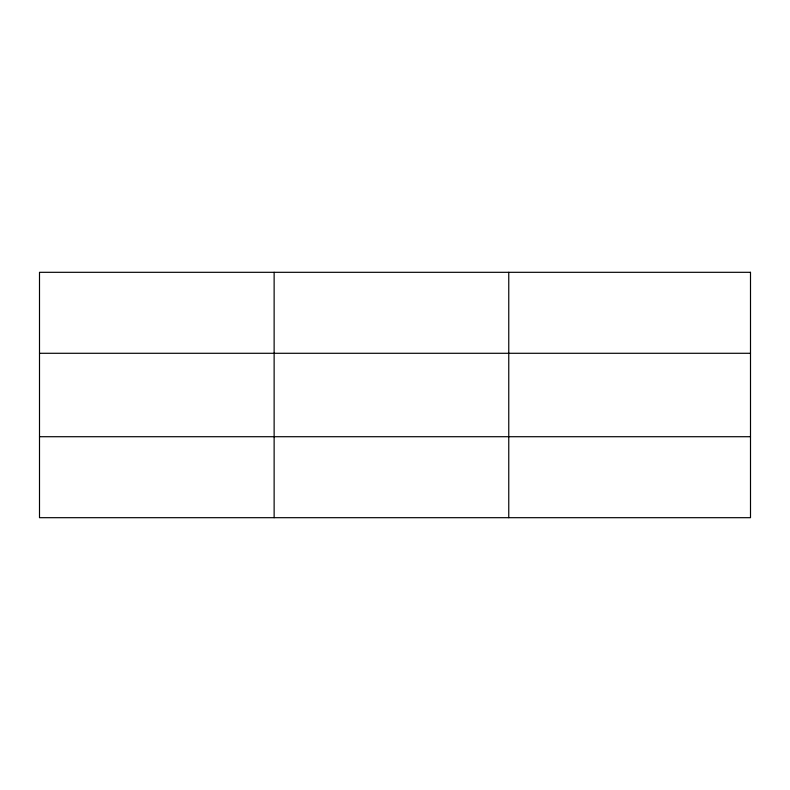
<?xml version="1.0" encoding="UTF-8"?>
<svg xmlns="http://www.w3.org/2000/svg" width="790" height="790" viewBox="0 0 790 790"><rect width="100%" height="100%" fill="white"/><g stroke="black" fill="none" stroke-linecap="round" stroke-linejoin="round"><path stroke-width="1.19" d="M274.13 517.687L274.13 272.313M508.76 517.687L508.76 272.313M39.5 353.288L750.5 353.288M39.5 436.712L750.5 436.712M750.5 272.313L39.5 272.313L39.5 517.687L750.5 517.687L750.5 272.313"/></g></svg>
